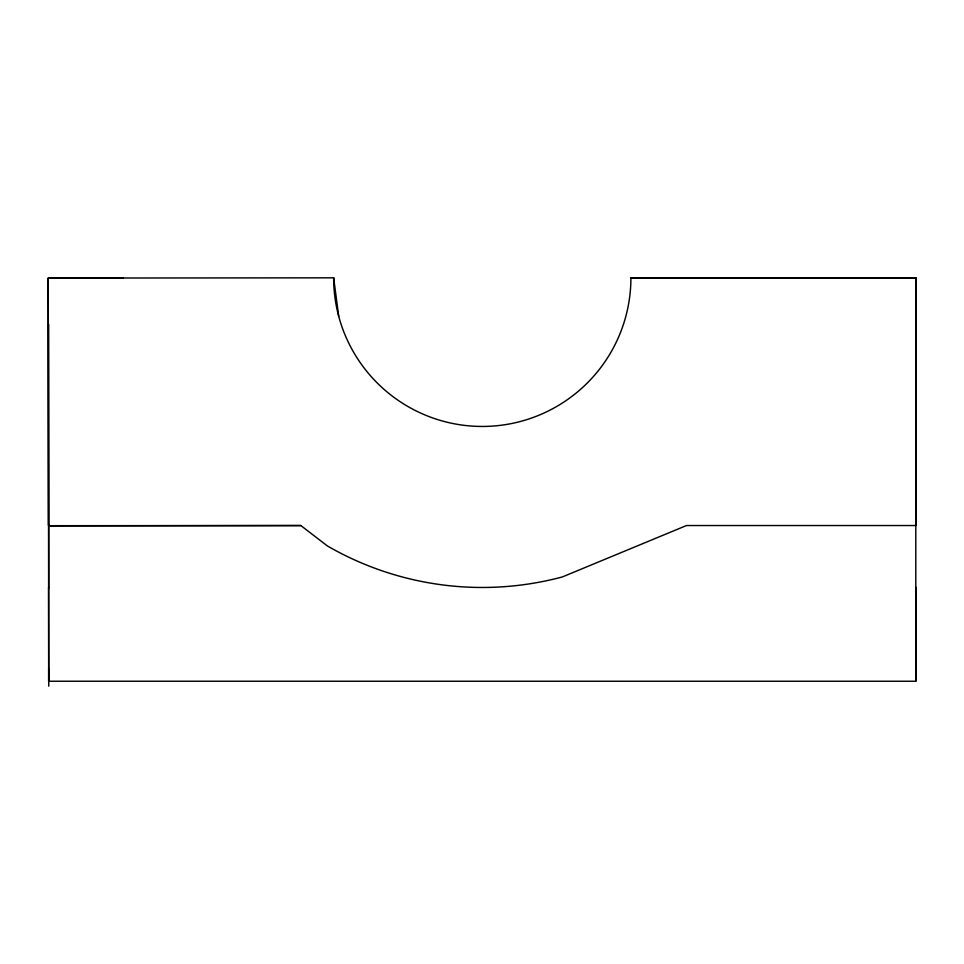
<?xml version="1.0" encoding="UTF-8"?>
<svg xmlns="http://www.w3.org/2000/svg" width="964" height="964" viewBox="0 0 964 964"><rect width="100%" height="100%" fill="white"/><g stroke="black" fill="none" stroke-linecap="round" stroke-linejoin="round"><path stroke-width="1.45" d="M48.682 324.362L48.562 525.537L48.2 278.078L48.766 686.187M48.766 587.907L48.766 524.693M48.598 587.293L48.658 681.235L915.8 681.247L915.8 277.813M48.694 681.235L48.682 669.064M48.694 525.838L300.828 525.549L327.447 545.986A309.661 309.661 0 0 0 562.422 576.918L686.476 525.537L915.8 525.537L915.8 277.825L630.914 277.813A148.637 148.637 0 0 1 482.277 426.45A148.637 148.637 0 0 1 333.64 277.813L338.713 316.276M48.2 278.078L333.809 277.825M123.103 277.825L48.706 277.813M630.914 277.825L915.8 277.825M48.694 525.693L300.828 525.549M915.8 587.269L915.8 681.247"/></g></svg>
